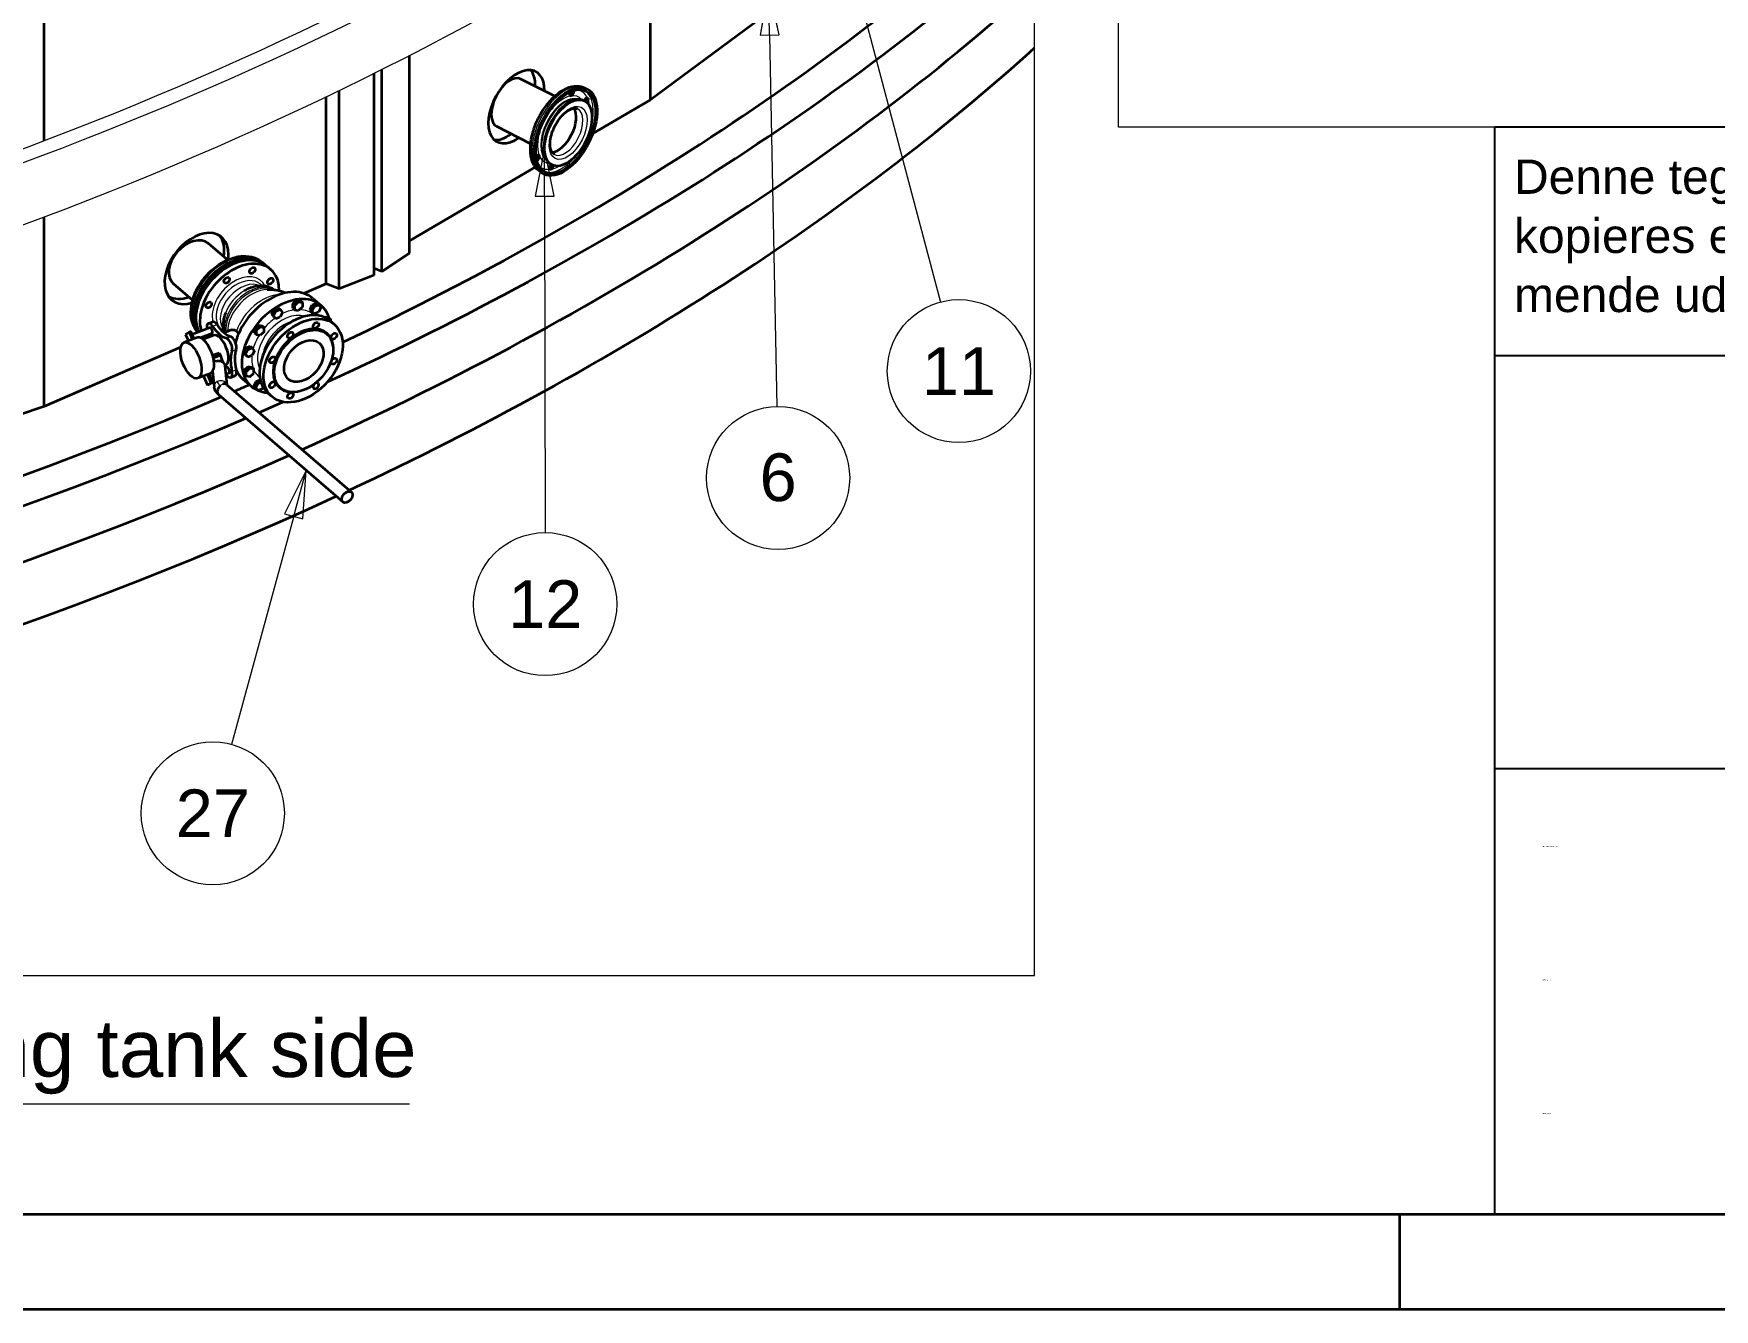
# Model space of a CAD drawing. Header units: millimetres. Extents: x 0 to 42050, y 0 to 29700.
# Drawn here: x 28971 to 33375, y 0 to 3345 of the extents above; entities that cross this region are included whole.
import ezdxf
from ezdxf.enums import TextEntityAlignment as Align

# ---------------------------------------------------------------- set-up
doc = ezdxf.new("R2018")
doc.units = ezdxf.units.MM
doc.header["$LTSCALE"] = 50
doc.layers.get('0').update_dxf_attribs({"lineweight": 18})
for name, color, linetype, lineweight in [('Border', 7, 'Continuous', 35), ('Detail Boundary', 7, 'Continuous', 18), ('Symbol', 7, 'Continuous', 18), ('Title', 7, 'Continuous', 25), ('Visible', 7, 'Continuous', 35), ('Visible Narrow', 7, 'Continuous', 18)]:
    doc.layers.add(name, color=color, linetype=linetype, lineweight=lineweight)
doc.layers.add('P_Cable Ducts (CD)', color=30, linetype='Continuous', lineweight=18, true_color=0xff7f00)
doc.styles.add('Note Text', font='arial.ttf')
doc.styles.get("Standard").update_dxf_attribs({"font": 'arial.ttf'})
doc.styles.add('Text Style72', font='arial.ttf')
doc.styles.add('Title', font='arial.ttf')
doc.dimstyles.new('Default - Method 2a$7', dxfattribs={"dimscale": 50, "dimtxt": 3, "dimasz": 2.5, "dimexe": 3, "dimexo": 0.5, "dimgap": 0.7, "dimtad": 0, "dimtoh": 1, "dimdec": 1, "dimrnd": 1e-08, "dimtxsty": 'Title', "dimcen": 0.09, "dimdle": 10, "dimclrd": 256, "dimclre": 256, "dimclrt": 7, "dimazin": 2, "dimtfac": 0.833333, "dimtdec": 1, "dimtmove": 0, "dimatfit": 3, "dimfxl": 1, "dimtolj": 1, "dimlwd": -1, "dimlwe": -1, "dimarcsym": 0})

# ---------------------------------------------------------------- blocks, each defined once
blk = doc.blocks.new('Borders Bigadan Border')
at = {"layer": 'Border'}
for p, q in [((20, 5), (836, 5)), ((651, 5), (651, 0)), ((841, 0), (0, 0))]:
    blk.add_line(p, q, dxfattribs=at)
blk = doc.blocks.new('Title Blocks Title')
at = {"layer": 'Title'}
for p, q in [((205, 62), (25, 62)), ((25, 50), (25, 62)), ((205, 50), (25, 50)), ((25, 5), (25, 50)), ((25, 28.36), (132.5, 28.36))]:
    blk.add_line(p, q, dxfattribs=at)
at = {"layer": 'Title', "style": 'Text Style72'}
for s, p in [('Denne tegning må ikke overlades til,', (26, 58.5)), ('kopieres eller udnyttes af uvedkom-', (26, 55.4)), ('mende uden vor tilladelse.', (26, 52.3))]:
    blk.add_text(s, height=1.8, dxfattribs=at).set_placement(p)
at = {"layer": 'Title', "color": 1, "lineweight": 5, "true_color": 0xff0000, "flags": 253}
blk.add_attdef('STATUS', text='', height=6.2, dxfattribs=at).set_placement((169, 40.36), align=Align.MIDDLE_CENTER)
at = {"layer": 'Title', "lineweight": 30, "flags": 104}
for tag, height, p in [('Initial_View_Scale', 2.387, (158.62, 31.36)), ('Sheet_Size', 2.4, (158.62, 25.36)), ('REVISION_NUMBER', 3.5, (200, 15)), ('CREATION_DATE', 2, (157.5, 7.5))]:
    blk.add_attdef(tag, text='', height=height, dxfattribs=at).set_placement(p, align=Align.MIDDLE_CENTER)
for tag, p in [('PROJECT', (27.5, 24.3)), ('TITLE', (27.5, 17.3)), ('DESCRIPTION', (27.5, 10.3))]:
    blk.add_attdef(tag, text='', height=2.8, dxfattribs=at).set_placement(p, align=Align.TOP_LEFT)
blk.add_attdef('PART_NUMBER', text='', height=3.5, dxfattribs=at).set_placement((135.5, 15), align=Align.MIDDLE_LEFT)
blk = doc.blocks.new('Parts List')
at = {"layer": 'Symbol'}
for p, q in [((636.27, 62), (636.27, 67.683)), ((836, 62), (636.27, 62))]:
    blk.add_line(p, q, dxfattribs=at)
blk = doc.blocks.new('2dTransSymbol1')
at = {"layer": 'Detail Boundary', "flags": 128}
blk.add_lwpolyline([(381.649, 141.867), (381.649, 17.513), (631.877, 17.513), (631.877, 141.867), (381.649, 141.867)], dxfattribs=at)
blk = doc.blocks.new('Balloon38')
at = {"layer": 'Symbol'}
for p, q in [((593.703, 44.001), (592.563, 41.721)), ((593.046, 41.589), (593.703, 44.001)), ((593.528, 41.458), (593.703, 44.001)), ((593.046, 41.589), (589.786, 29.621)), ((592.563, 41.721), (593.528, 41.458))]:
    blk.add_line(p, q, dxfattribs=at)
at = {"layer": 'Symbol', "flags": 128}
blk.add_lwpolyline([(593.528, 41.458), (593.703, 44.001), (592.563, 41.721), (593.528, 41.458)], dxfattribs=at)
at = {"layer": 'Symbol'}
blk.add_circle((588.804, 26.016), 3.75, dxfattribs=at)
blk.add_solid([(593.528, 41.458), (593.703, 44.001), (592.563, 41.721), (593.528, 41.458)], dxfattribs=at)
at = {"layer": 'Symbol', "insert": (588.804, 26.016), "char_height": 2.5, "attachment_point": 5, "style": 'Note Text'}
blk.add_mtext('27', dxfattribs=at)
blk = doc.blocks.new('Balloon39')
at = {"layer": 'Symbol'}
for p, q in [((606.192, 60.88), (605.696, 58.38)), ((606.196, 58.38), (606.192, 60.88)), ((606.696, 58.381), (606.192, 60.88)), ((605.696, 58.38), (606.696, 58.381)), ((606.196, 58.38), (606.219, 40.735))]:
    blk.add_line(p, q, dxfattribs=at)
at = {"layer": 'Symbol', "flags": 128}
blk.add_lwpolyline([(606.696, 58.381), (606.192, 60.88), (605.696, 58.38), (606.696, 58.381)], dxfattribs=at)
at = {"layer": 'Symbol'}
blk.add_circle((606.223, 36.985), 3.75, dxfattribs=at)
blk.add_solid([(606.696, 58.381), (606.192, 60.88), (605.696, 58.38), (606.696, 58.381)], dxfattribs=at)
at = {"layer": 'Symbol', "insert": (606.223, 36.985), "char_height": 2.5, "attachment_point": 5, "style": 'Note Text'}
blk.add_mtext('12', dxfattribs=at)
blk = doc.blocks.new('Balloon40')
at = {"layer": 'Symbol'}
for p, q in [((617.937, 69.328), (617.485, 66.819)), ((617.985, 66.829), (617.937, 69.328)), ((618.485, 66.838), (617.937, 69.328)), ((617.485, 66.819), (618.485, 66.838)), ((617.985, 66.829), (618.361, 47.344))]:
    blk.add_line(p, q, dxfattribs=at)
at = {"layer": 'Symbol', "flags": 128}
blk.add_lwpolyline([(618.485, 66.838), (617.937, 69.328), (617.485, 66.819), (618.485, 66.838)], dxfattribs=at)
at = {"layer": 'Symbol'}
blk.add_circle((618.434, 43.6), 3.75, dxfattribs=at)
blk.add_solid([(618.485, 66.838), (617.937, 69.328), (617.485, 66.819), (618.485, 66.838)], dxfattribs=at)
at = {"layer": 'Symbol', "insert": (618.434, 43.621), "char_height": 2.5, "attachment_point": 5, "style": 'Note Text'}
blk.add_mtext('6', dxfattribs=at)
blk = doc.blocks.new('Balloon41')
at = {"layer": 'Symbol'}
for p, q in [((622.97, 67.791), (622.328, 70.208)), ((623.453, 67.92), (622.328, 70.208)), ((622.328, 70.208), (622.487, 67.663)), ((622.487, 67.663), (623.453, 67.92)), ((622.97, 67.791), (626.946, 52.816))]:
    blk.add_line(p, q, dxfattribs=at)
at = {"layer": 'Symbol', "flags": 128}
blk.add_lwpolyline([(623.453, 67.92), (622.328, 70.208), (622.487, 67.663), (623.453, 67.92)], dxfattribs=at)
at = {"layer": 'Symbol'}
blk.add_circle((627.905, 49.206), 3.75, dxfattribs=at)
blk.add_solid([(623.453, 67.92), (622.328, 70.208), (622.487, 67.663), (623.453, 67.92)], dxfattribs=at)
at = {"layer": 'Symbol', "insert": (627.905, 49.206), "char_height": 2.5, "attachment_point": 5, "style": 'Note Text'}
blk.add_mtext('11', dxfattribs=at)

msp = doc.modelspace()

# ---------------------------------------------------------------- linework, layer by layer
at = {"layer": 'P_Cable Ducts (CD)'}
for centre, major_axis, start_param in [((24500.67, 6988.34), (-8150, 0), 1.3910804), ((24500.67, 6988.34), (-8203, 0), 1.3910011), ((24500.67, 6825.04), (-8203, 0), 1.3666191)]:
    msp.add_ellipse(centre, major_axis=major_axis, ratio=0.5773503, start_param=start_param, end_param=2.4609142, dxfattribs=at)
at = {"layer": 'Visible', "color": 9, "true_color": 0xc0c0c0}
for p, q in [((28997.87, 3064.15), (28997.87, 7093.33)), ((30586.98, 3171.92), (30586.98, 3649.82)), ((31057.61, 3520.08), (30586.98, 3171.92)), ((29956, 2769.65), (29956, 3288.15)), ((29863.3, 2711.59), (29863.3, 3241.21)), ((29882.85, 2721.48), (29882.85, 3250.99)), ((29737.39, 2689.4), (29737.39, 3179.67)), ((29771.05, 2676), (29771.05, 3195.88)), ((30586.98, 3171.92), (30435.85, 3083.22)), ((30285.16, 2994.78), (29956, 2801.59)), ((28997.87, 2367.34), (28997.87, 2864.21)), ((29956, 2769.65), (29882.85, 2721.48)), ((29737.39, 2689.4), (29679.09, 2664.01)), ((29771.05, 2676), (29737.39, 2689.4)), ((29863.3, 2711.59), (29771.05, 2676)), ((29882.85, 2721.48), (29863.3, 2729.67)), ((29356.28, 2523.43), (28997.87, 2367.34)), ((29415.21, 2549.09), (29409.17, 2546.46)), ((28997.87, 2367.34), (28208.03, 2099.07))]:
    msp.add_line(p, q, dxfattribs=at)
at = {"layer": 'Visible'}
for p, q in [((30336.16, 3181.05), (30247.52, 3225.93)), ((30421.29, 3199.76), (30415.28, 3202.81)), ((30414.06, 3168.68), (30411.8, 3169.82)), ((30273.06, 3056.41), (30184.41, 3101.3)), ((30329.14, 3000.95), (30326.88, 3002.09)), ((30308.37, 2976.72), (30302.35, 2979.77)), ((29478.5, 2751.76), (29428.73, 2794.76)), ((29574.79, 2741.43), (29570.35, 2745.27)), ((29581.46, 2735.67), (29592.01, 2726.55)), ((29387.16, 2646.05), (29337.39, 2689.05)), ((29649.87, 2636.74), (29659.85, 2646.25)), ((29659.85, 2646.25), (29664.96, 2641.83)), ((29659.85, 2646.25), (29669.83, 2644.44)), ((29669.83, 2644.44), (29674.94, 2640.03)), ((29702.37, 2651.01), (29724.04, 2632.29)), ((29594.52, 2609.74), (29600.29, 2621.76)), ((29594.52, 2609.74), (29599.64, 2605.32)), ((29600.29, 2602.16), (29594.52, 2609.74)), ((29599.64, 2605.32), (29605.4, 2617.34)), ((29605.4, 2597.75), (29599.64, 2605.32)), ((29600.29, 2621.76), (29611.81, 2626.2)), ((29600.29, 2621.76), (29605.4, 2617.34)), ((29600.29, 2602.16), (29605.4, 2597.75)), ((29605.4, 2617.34), (29616.92, 2621.79)), ((29605.4, 2597.75), (29616.92, 2602.19)), ((29611.81, 2626.2), (29616.92, 2621.79)), ((29616.92, 2621.79), (29622.68, 2614.21)), ((29622.68, 2614.21), (29616.92, 2602.19)), ((29649.87, 2636.74), (29654.98, 2632.33)), ((29649.87, 2625.43), (29649.87, 2636.74)), ((29649.87, 2625.43), (29654.98, 2621.01)), ((29654.98, 2632.33), (29664.96, 2641.83)), ((29654.98, 2621.01), (29654.98, 2632.33)), ((29654.98, 2621.01), (29664.96, 2619.21)), ((29664.96, 2641.83), (29674.94, 2640.03)), ((29674.94, 2628.71), (29664.96, 2619.21)), ((29674.94, 2640.03), (29674.94, 2628.71)), ((29694.92, 2622.05), (29700.68, 2634.07)), ((29694.92, 2622.05), (29700.03, 2617.63)), ((29700.68, 2614.47), (29694.92, 2622.05)), ((29705.79, 2629.65), (29700.03, 2617.63)), ((29705.79, 2610.06), (29700.03, 2617.63)), ((29700.68, 2634.07), (29712.2, 2638.51)), ((29700.68, 2634.07), (29705.79, 2629.65)), ((29700.68, 2614.47), (29705.79, 2610.06)), ((29705.79, 2629.65), (29717.31, 2634.1)), ((29717.31, 2614.5), (29705.79, 2610.06)), ((29712.2, 2638.51), (29717.31, 2634.1)), ((29717.31, 2634.1), (29723.07, 2626.52)), ((29723.07, 2626.52), (29717.31, 2614.5)), ((29732.28, 2601.42), (29733.34, 2602.43)), ((29733.34, 2602.43), (29743.32, 2600.62)), ((29733.34, 2602.43), (29737.18, 2599.11)), ((29743.32, 2600.62), (29748.43, 2596.21)), ((29378.74, 2562.53), (29368.92, 2556.58)), ((29368.92, 2556.58), (29376.23, 2539.51)), ((29382.89, 2564.13), (29378.74, 2562.53)), ((29386.84, 2543.61), (29378.74, 2562.53)), ((29391, 2545.21), (29382.89, 2564.13)), ((29432.53, 2573.68), (29386.42, 2555.89)), ((29438.28, 2558.75), (29407.94, 2547.04)), ((29428.21, 2584.87), (29439.43, 2589.2)), ((29489.15, 2568.24), (29469.74, 2560.75)), ((29549.48, 2571.6), (29559.45, 2581.11)), ((29549.48, 2571.6), (29554.59, 2567.19)), ((29549.48, 2560.29), (29549.48, 2571.6)), ((29549.48, 2560.29), (29554.59, 2555.87)), ((29554.59, 2567.19), (29564.56, 2576.69)), ((29554.59, 2555.87), (29554.59, 2567.19)), ((29554.59, 2555.87), (29564.56, 2554.06)), ((29559.45, 2581.11), (29564.56, 2576.69)), ((29559.45, 2581.11), (29569.43, 2579.3)), ((29564.56, 2576.69), (29574.54, 2574.88)), ((29574.54, 2563.57), (29564.56, 2554.06)), ((29569.43, 2579.3), (29574.54, 2574.88)), ((29574.54, 2563.57), (29574.54, 2574.88)), ((29739.49, 2597.83), (29748.43, 2596.21)), ((29758.67, 2582.53), (29748.12, 2591.66)), ((29748.43, 2596.21), (29748.43, 2591.39)), ((29397.69, 2547.79), (29364.84, 2535.12)), ((29442.36, 2553.94), (29414.31, 2543.12)), ((29418, 2546.51), (29419.58, 2545.15)), ((29521.03, 2509.22), (29526.79, 2521.24)), ((29526.14, 2504.8), (29531.9, 2516.82)), ((29526.79, 2521.24), (29538.31, 2525.68)), ((29526.79, 2521.24), (29531.9, 2516.82)), ((29531.9, 2516.82), (29543.42, 2521.27)), ((29538.31, 2525.68), (29543.42, 2521.27)), ((29549.18, 2513.69), (29543.42, 2521.27)), ((29549.18, 2513.69), (29543.42, 2501.67)), ((29755.53, 2523.98), (29755.3, 2526.11)), ((29456.89, 2507.37), (29439.79, 2500.78)), ((29460.76, 2501.96), (29441.43, 2494.5)), ((29456.89, 2507.37), (29460.76, 2501.96)), ((29460.76, 2501.96), (29464.58, 2484.5)), ((29472.95, 2474.64), (29471.69, 2474.15)), ((29471.74, 2473.79), (29477.32, 2424.59)), ((29477.02, 2469.82), (29472.39, 2468.04)), ((29521.03, 2509.22), (29526.14, 2504.8)), ((29526.79, 2501.64), (29521.03, 2509.22)), ((29522.57, 2462.64), (29532.55, 2472.15)), ((29531.9, 2497.23), (29526.14, 2504.8)), ((29526.79, 2501.64), (29531.9, 2497.23)), ((29527.69, 2458.22), (29537.66, 2467.73)), ((29531.9, 2497.23), (29543.42, 2501.67)), ((29532.55, 2472.15), (29542.53, 2470.34)), ((29532.55, 2472.15), (29537.66, 2467.73)), ((29537.66, 2467.73), (29547.64, 2465.92)), ((29542.53, 2470.34), (29547.64, 2465.92)), ((29433.75, 2454.3), (29400.9, 2441.63)), ((29415.72, 2447.35), (29425.98, 2423.39)), ((29425.98, 2423.39), (29435.81, 2429.34)), ((29430.14, 2424.99), (29425.98, 2423.39)), ((29435.81, 2429.34), (29426.33, 2451.44)), ((29430.14, 2424.99), (29439.96, 2430.94)), ((29439.96, 2430.94), (29430.49, 2453.05)), ((29439.61, 2455.39), (29430.92, 2452.04)), ((29439.96, 2430.94), (29435.81, 2429.34)), ((29441.47, 2438.96), (29437.23, 2437.32)), ((29439.14, 2459.49), (29443.69, 2419.4)), ((29482.78, 2454.9), (29474.26, 2451.61)), ((29477.27, 2424.63), (29803.37, 2142.83)), ((29487.1, 2443.7), (29498.33, 2448.03)), ((29519.3, 2439.15), (29540.97, 2420.43)), ((29522.57, 2462.64), (29527.69, 2458.22)), ((29522.57, 2451.33), (29522.57, 2462.64)), ((29522.57, 2451.33), (29527.69, 2446.91)), ((29527.69, 2446.91), (29527.69, 2458.22)), ((29537.66, 2445.1), (29527.69, 2446.91)), ((29537.66, 2445.1), (29547.64, 2454.61)), ((29547.64, 2454.61), (29547.64, 2465.92)), ((29547.93, 2421.01), (29553.69, 2433.03)), ((29553.04, 2416.6), (29558.8, 2428.62)), ((29553.69, 2433.03), (29564.59, 2437.23)), ((29553.69, 2433.03), (29558.8, 2428.62)), ((29558.8, 2428.62), (29566.15, 2431.45)), ((29455.04, 2398.9), (29781.14, 2117.11)), ((29547.93, 2421.01), (29553.04, 2416.6)), ((29553.69, 2413.44), (29547.93, 2421.01)), ((29558.8, 2409.02), (29553.04, 2416.6)), ((29553.69, 2413.44), (29558.8, 2409.02)), ((29570.32, 2413.46), (29558.8, 2409.02)), ((29570.32, 2413.46), (29572.26, 2417.5)), ((29595.22, 2393.37), (29584.66, 2402.5)), ((29652.7, 2404.97), (29650.55, 2404.9))]:
    msp.add_line(p, q, dxfattribs=at)
at = {"layer": 'Visible', "color": 9, "true_color": 0xc0c0c0}
for centre, major_axis, ratio, start_param, end_param in [((24500.67, 6253.49), (8326.9, 0), 0.5773503, 5.3992017, 5.7318801), ((24500.67, 6237.16), (8420, 0), 0.5773503, 5.3841108, 5.7141526), ((24500.67, 6090.19), (-8420, 0), 0.5773503, 2.2324258, 2.5725599), ((24500.67, 6090.19), (-8420, 0), 0.5773503, 2.2324258, 2.5725599), ((24500.67, 5926.89), (8420, 0), 0.5773503, 5.3927432, 5.7141526), ((30235.77, 3153.58), (-52.02, -91.3), 0.5725947, 2.3268116, 7.1543715), ((29397.7, 2729.26), (-64.03, -83.34), 0.6516695, 2.2894443, 7.0039054), ((24500.67, 6253.49), (8326.9, 0), 0.5773503, 4.0038935, 5.3507229), ((24500.67, 6237.16), (8420, 0), 0.5773503, 4.0133306, 5.3520456), ((24500.67, 6253.49), (8326.9, 0), 0.5773503, 5.3559225, 5.3618075), ((24500.67, 6237.16), (8420, 0), 0.5773503, 5.357188, 5.3666034), ((24500.67, 6090.19), (-8420, 0), 0.5773503, 0.871738, 2.227278), ((24500.67, 6090.19), (-8420, 0), 0.5773503, 0.871738, 2.227278), ((24500.67, 5926.89), (8420, 0), 0.5773503, 4.0133306, 5.3875878)]:
    msp.add_ellipse(centre, major_axis=major_axis, ratio=ratio, start_param=start_param, end_param=end_param, dxfattribs=at)
at = {"layer": 'Visible'}
for centre, major_axis, ratio, start_param, end_param in [((30215.96, 3163.61), (-31.55, -62.32), 0.5383468, 3.1415927, 6.2831853), ((30215.96, 3163.61), (47.43, 93.68), 0.5383468, 5.4402016, 6.0621867), ((30369.34, 3085.96), (-42.46, -83.86), 0.5383468, 3.1415927, 6.2831853), ((30380.8, 3190.22), (-3.95, -7.81), 0.5383468, 4.7612912, 8.8887448), ((30376.29, 3192.5), (3.95, 7.81), 0.5383468, 3.7081205, 5.2021747), ((30418.26, 3168.49), (3.95, 7.81), 0.5383468, 0.0102686, 1.7698376), ((30413.75, 3170.77), (3.95, 7.81), 0.5383468, 4.4888601, 5.4262056), ((30418.26, 3168.49), (-3.95, -7.81), 0.5383468, 1.2217302, 2.284613), ((30327.81, 3155.33), (-3.95, -7.81), 0.5383468, 0.4776371, 1.9610721), ((30348.29, 3096.62), (30.38, 60), 0.5383468, 3.4346783, 5.9900997), ((30290.34, 3084.27), (-3.95, -7.81), 0.5383468, 1.20112, 2.5410108), ((30215.96, 3163.61), (-47.43, -93.68), 0.5383468, 0.1614991, 0.8429837), ((30290.34, 3018.65), (3.95, 7.81), 0.5383468, 3.7687281, 7.603928), ((30285.83, 3020.94), (3.95, 7.81), 0.5383468, 4.3487632, 5.7166575), ((30327.81, 2996.92), (-3.95, -7.81), 0.5383468, 4.2103754, 6.2116038), ((30323.3, 2999.21), (3.95, 7.81), 0.5383468, 3.9372595, 5.2121849), ((30327.81, 2996.92), (-3.95, -7.81), 0.5383468, 0.7956668, 2.123116), ((29383.06, 2741.91), (-45.67, -52.85), 0.678907, 3.1415927, 6.2831853), ((29383.06, 2741.91), (68.65, 79.45), 0.678907, 5.4402016, 6.1692992), ((29493.06, 2646.85), (-81.73, -94.58), 0.678907, 3.0896583, 6.1272528), ((29499.73, 2641.09), (-81.73, -94.58), 0.678907, 3.1415927, 6.035914), ((29493.06, 2646.85), (77.81, 90.04), 0.678907, 0.4328464, 2.7087463), ((29510.28, 2631.97), (-81.73, -94.58), 0.678907, 2.4663906, 5.8982096), ((29518.69, 2745.67), (5.72, 6.62), 0.678907, 1.5025232, 1.8800542), ((29515.36, 2748.55), (5.72, 6.62), 0.678907, 5.3595806, 5.5655622), ((29518.69, 2745.67), (5.72, 6.62), 0.678907, 5.8344506, 6.0387173), ((29451.87, 2719.89), (-5.72, -6.62), 0.678907, 6.1548467, 7.0712869), ((29448.54, 2722.77), (5.72, 6.62), 0.678907, 3.8562364, 5.1147794), ((29451.87, 2719.89), (5.72, 6.62), 0.678907, 5.0633883, 5.933363), ((29383.06, 2741.91), (-68.65, -79.45), 0.678907, 0.163564, 0.8429837), ((29404.62, 2655.27), (-5.72, -6.62), 0.678907, 0.42118, 1.0756293), ((29401.29, 2658.15), (5.72, 6.62), 0.678907, 4.2483394, 5.9033224), ((29404.62, 2655.27), (5.72, 6.62), 0.678907, 6.0198819, 6.7609465), ((29610.84, 2545.08), (91.54, 105.93), 0.678907, 0, 2.1789616), ((29632.5, 2526.36), (91.54, 105.93), 0.678907, 5.8776844, 9.6331893), ((29666.39, 2497.08), (-81.73, -94.58), 0.678907, 3.1415927, 6.2831853), ((29435.4, 2566.21), (-7.2, 18.66), 0.4535989, 5.2057955, 7.4424648), ((29429.62, 2568.05), (5.88, 6.81), 0.678907, 1.6365551, 1.8150669), ((29435.4, 2566.21), (-2.88, 7.46), 0.4535989, 3.1415927, 6.2831853), ((29446.63, 2570.54), (-7.2, 18.66), 0.4535989, 5.2057955, 6.2831853), ((29457.65, 2630.64), (32.39, -83.97), 0.4535989, 5.2057955, 5.9511093), ((29457.65, 2514.29), (-15.3, 39.65), 0.4535989, 3.1415927, 6.2831853), ((29468.88, 2634.97), (32.39, -83.97), 0.4535989, 5.2057955, 5.9511093), ((29676.95, 2487.95), (61.94, 71.68), 0.678907, 5.7200358, 9.9879275), ((29415.72, 2501.05), (-18.03, 46.74), 0.4535989, 3.7328652, 6.2831853), ((29493.06, 2646.85), (-81.73, -94.58), 0.678907, 0.0498443, 0.0519344), ((29499.73, 2641.09), (-81.73, -94.58), 0.678907, 6.2293245, 6.2831853), ((29510.28, 2631.97), (-81.73, -94.58), 0.678907, 6.0787639, 6.1499289), ((29378.49, 2582.7), (-32.39, 83.97), 0.4535989, 4.1258171, 4.2033469), ((29479.9, 2527.76), (-7.2, 18.66), 0.4535989, 3.6349992, 5.9511093), ((29536.82, 2445.88), (32.39, -83.97), 0.4535989, 3.6349992, 4.380313), ((29491.13, 2532.09), (-7.2, 18.66), 0.4535989, 3.6349992, 5.9511093), ((29548.04, 2450.21), (-32.39, 83.97), 0.4535989, 0.4934065, 1.2387204), ((29455.69, 2464.46), (17.36, -20.47), 0.3639182, 2.4915528, 2.7143556), ((29454.74, 2472.81), (16.89, 1.92), 0.8147501, 1.9360081, 1.9938837), ((29454.74, 2472.81), (16.89, 1.92), 0.8147501, 0.859996, 1.9360081), ((29454.74, 2472.81), (16.89, 1.92), 0.8147501, 0.7518031, 0.859996), ((29479.9, 2462.36), (-2.88, 7.46), 0.4535989, 3.1415927, 6.2831853), ((29415.72, 2501.05), (18.03, -46.74), 0.4535989, 0, 0.3008469), ((29466.16, 2411.76), (11.12, 12.86), 0.678907, 0, 0.9046794), ((29457.65, 2397.94), (-32.39, 83.97), 0.4535989, 5.2057955, 5.2244682), ((29479.9, 2462.36), (7.2, -18.66), 0.4535989, 5.2057955, 7.5219057), ((29491.13, 2466.69), (7.2, -18.66), 0.4535989, 0, 1.2387204), ((29610.84, 2545.08), (-91.54, -105.93), 0.678907, 5.9667288, 6.2831853), ((29710.36, 2421.64), (5.88, 6.81), 0.678907, 1.4453052, 7.4158168), ((29466.16, 2411.76), (-11.12, -12.86), 0.678907, 4.5085621, 6.2831853), ((29632.5, 2526.36), (-91.54, -105.93), 0.678907, 0.2252306, 0.4676641)]:
    msp.add_ellipse(centre, major_axis=major_axis, ratio=ratio, start_param=start_param, end_param=end_param, dxfattribs=at)
for centre, major_axis, ratio in [((30364.83, 3088.24), (56.46, 111.52), 0.5383468), ((30364.83, 3088.24), (53.75, 106.17), 0.5383468), ((30371.6, 3084.81), (42.46, 83.86), 0.5383468), ((29543.69, 2724.07), (5.88, 6.81), 0.678907), ((29476.87, 2698.29), (5.88, 6.81), 0.678907), ((29590.94, 2695.89), (-5.88, -6.81), 0.678907), ((29429.62, 2633.67), (5.88, 6.81), 0.678907), ((29676.95, 2487.95), (81.73, 94.58), 0.678907), ((29678.61, 2486.51), (-60.81, -70.37), 0.678907), ((29643.54, 2554.27), (-5.88, -6.81), 0.678907), ((29710.36, 2580.05), (5.88, 6.81), 0.678907), ((29757.61, 2551.88), (5.88, 6.81), 0.678907), ((29382.87, 2488.38), (18.03, -46.74), 0.4535989), ((29678.61, 2486.51), (-40.86, -47.29), 0.678907), ((29596.29, 2489.65), (-5.88, -6.81), 0.678907), ((29757.61, 2486.26), (5.88, 6.81), 0.678907), ((29596.29, 2424.03), (-5.88, -6.81), 0.678907), ((29643.54, 2395.86), (-5.88, -6.81), 0.678907), ((29792.26, 2129.97), (-11.12, -12.86), 0.678907)]:
    msp.add_ellipse(centre, major_axis=major_axis, ratio=ratio, dxfattribs=at)
for points, knots in [([(30302.35, 2979.77), (30295.88, 2983.04), (30290.25, 2987.92), (30280.94, 3000.44), (30277.46, 3008.27), (30272.75, 3026.75), (30271.89, 3037.66), (30273.12, 3060.97), (30275.28, 3073.39), (30282.31, 3098.27), (30287.14, 3110.71), (30298.95, 3134.5), (30305.92, 3145.85), (30321.4, 3166.46), (30329.91, 3175.7), (30347.86, 3191.2), (30357.31, 3197.42), (30376.36, 3205.81), (30386.01, 3208.04), (30402.37, 3207.54), (30409.17, 3205.9), (30415.28, 3202.81)], [3.1109362, 3.1109362, 3.1109362, 3.1109362, 3.3729034, 3.3729034, 3.6629984, 3.6629984, 3.9944106, 3.9944106, 4.3328125, 4.3328125, 4.6672467, 4.6672467, 4.999922, 4.999922, 5.3340638, 5.3340638, 5.6721205, 5.6721205, 6.0054961, 6.0054961, 6.2525289, 6.2525289, 6.2525289, 6.2525289]), ([(30419.52, 3174.27), (30419.52, 3174.29), (30419.52, 3174.31), (30419.54, 3175.02), (30419.49, 3175.65), (30419.36, 3176.22)], [-2.3553859, -2.3553859, -2.3553859, -2.3553859, -2.34903119, -2.34903119, -2.0872729, -2.0872729, -2.0872729, -2.0872729]), ([(30422.17, 3176.32), (30422.34, 3176.24), (30422.49, 3176.14), (30422.85, 3175.87), (30423.03, 3175.68), (30423.29, 3175.35), (30423.37, 3175.22), (30423.48, 3175.02), (30423.52, 3174.95), (30423.57, 3174.84), (30423.59, 3174.8), (30423.62, 3174.73), (30423.64, 3174.69), (30423.67, 3174.62), (30423.69, 3174.57), (30423.73, 3174.45), (30423.76, 3174.37), (30423.89, 3173.94), (30423.96, 3173.56), (30424.04, 3172.79), (30424.04, 3172.4), (30424.03, 3171.99)], [-0.92767513, -0.92767513, -0.92767513, -0.92767513, -0.8251738, -0.8251738, -0.68946171, -0.68946171, -0.61371091, -0.61371091, -0.57713326, -0.57713326, -0.55662016, -0.55662016, -0.53916038, -0.53916038, -0.51821423, -0.51821423, -0.47965634, -0.47965634, -0.31767984, -0.31767984, -0.17010399, -0.17010399, -0.17010399, -0.17010399]), ([(30335.2, 3027.86), (30331.7, 3029.64), (30328.69, 3032.98), (30325.18, 3042.34), (30324.26, 3047.01), (30323.8, 3057.59), (30324.22, 3063.47), (30326.44, 3075.94), (30328.26, 3082.55), (30333.18, 3095.8), (30336.29, 3102.42), (30343.48, 3114.93), (30347.56, 3120.8), (30356.18, 3131.14), (30360.72, 3135.61), (30369.66, 3142.69), (30374.06, 3145.32), (30382.15, 3148.7), (30385.81, 3149.45), (30391.64, 3149.44), (30393.94, 3148.88), (30395.96, 3147.86)], [5.4651865, 5.4651865, 5.4651865, 5.4651865, 5.9246114, 5.9246114, 6.2286953, 6.2286953, 6.5259093, 6.5259093, 6.828279, 6.828279, 7.1342349, 7.1342349, 7.4407433, 7.4407433, 7.7446947, 7.7446947, 8.0434874, 8.0434874, 8.3414335, 8.3414335, 8.6067792, 8.6067792, 8.6067792, 8.6067792]), ([(30322.22, 2991.47), (30322.26, 2991.48), (30322.3, 2991.5), (30322.73, 2991.7), (30323.13, 2991.94), (30323.54, 2992.22)], [-1.77216957, -1.77216957, -1.77216957, -1.77216957, -1.75433311, -1.75433311, -1.56067003, -1.56067003, -1.56067003, -1.56067003]), ([(30328.05, 2989.94), (30327.83, 2989.78), (30327.61, 2989.64), (30327.09, 2989.34), (30326.8, 2989.19), (30326.36, 2989.02), (30326.2, 2988.97), (30325.97, 2988.91), (30325.89, 2988.89), (30325.77, 2988.87), (30325.73, 2988.86), (30325.65, 2988.85), (30325.62, 2988.85), (30325.54, 2988.84), (30325.5, 2988.83), (30325.38, 2988.82), (30325.3, 2988.82), (30324.9, 2988.81), (30324.59, 2988.85), (30324.03, 2989.02), (30323.79, 2989.14), (30323.57, 2989.29)], [-0.9276785, -0.9276785, -0.9276785, -0.9276785, -0.82505173, -0.82505173, -0.68940699, -0.68940699, -0.61368693, -0.61368693, -0.57712276, -0.57712276, -0.55661523, -0.55661523, -0.53915907, -0.53915907, -0.51821587, -0.51821587, -0.47965949, -0.47965949, -0.31764141, -0.31764141, -0.17010401, -0.17010401, -0.17010401, -0.17010401]), ([(29401.26, 2561.62), (29396.9, 2566.43), (29393.26, 2571.92), (29386.24, 2586.64), (29383.77, 2596.43), (29382.09, 2617.7), (29383.12, 2629.27), (29388.64, 2652.86), (29393.24, 2664.9), (29405.51, 2688.05), (29413.17, 2699.16), (29430.79, 2719.38), (29440.74, 2728.47), (29461.98, 2743.76), (29473.28, 2749.95), (29496.18, 2758.69), (29507.79, 2761.25), (29529.95, 2762.21), (29540.54, 2760.72), (29557.6, 2754.38), (29564.44, 2750.38), (29570.35, 2745.27)], [3.3444559, 3.3444559, 3.3444559, 3.3444559, 3.5503007, 3.5503007, 3.852141, 3.852141, 4.174603, 4.174603, 4.5059639, 4.5059639, 4.8381205, 4.8381205, 5.1699572, 5.1699572, 5.5021285, 5.5021285, 5.8333558, 5.8333558, 6.1546771, 6.1546771, 6.40265, 6.40265, 6.40265, 6.40265]), ([(29600.51, 2673.69), (29597.43, 2675.73), (29594.16, 2677.45), (29585.24, 2681.14), (29579.41, 2682.54), (29567.67, 2683.73), (29561.76, 2683.53), (29550.14, 2681.82), (29544.41, 2680.31), (29533.29, 2676.2), (29527.88, 2673.6), (29522.7, 2670.54)], [2.3230444, 2.3230444, 2.3230444, 2.3230444, 2.4588265, 2.4588265, 2.6809233, 2.6809233, 2.90302, 2.90302, 3.1251168, 3.1251168, 3.3472135, 3.3472135, 3.3472135, 3.3472135]), ([(29582.95, 2674.39), (29587.47, 2674.58), (29592.21, 2674.49), (29602.05, 2673.6), (29607.15, 2672.8), (29617.56, 2670.34), (29622.87, 2668.68), (29629.06, 2666.18), (29629.95, 2665.8), (29630.85, 2665.41)], [3.47932731, 3.47932731, 3.47932731, 3.47932731, 3.59275296, 3.59275296, 3.7061786, 3.7061786, 3.81960425, 3.81960425, 3.83883893, 3.83883893, 3.83883893, 3.83883893]), ([(29473.93, 2614.1), (29471.65, 2608.52), (29469.86, 2602.8), (29467.4, 2591.19), (29466.74, 2585.31), (29466.73, 2573.56), (29467.4, 2567.69), (29468.88, 2561.78), (29468.93, 2561.58), (29468.98, 2561.39)], [4.26783868, 4.26783868, 4.26783868, 4.26783868, 4.48993543, 4.48993543, 4.71203218, 4.71203218, 4.93412893, 4.93412893, 4.94159084, 4.94159084, 4.94159084, 4.94159084]), ([(29489.15, 2568.24), (29490.58, 2568.79), (29492.17, 2568.95), (29496.55, 2568.35), (29499.46, 2567), (29502.44, 2564.75)], [-2.5574216, -2.5574216, -2.5574216, -2.5574216, -1.5648374, -1.5648374, 0, 0, 0, 0]), ([(29502.44, 2564.75), (29502.82, 2564.46), (29503.2, 2564.16), (29504.94, 2562.65), (29506.28, 2561.2), (29507.68, 2559.32), (29507.82, 2559.12), (29507.97, 2558.91)], [-12.0659152, -12.0659152, -12.0659152, -12.0659152, -11.8673754, -11.8673754, -11.125432, -11.125432, -11.0370487, -11.0370487, -11.0370487, -11.0370487]), ([(29442.5, 2466.8), (29442.31, 2466.55), (29442.11, 2466.3), (29441.34, 2465.24), (29440.83, 2464.45), (29440.01, 2462.99), (29439.71, 2462.31), (29439.29, 2461.11), (29439.18, 2460.6), (29439.12, 2459.92), (29439.12, 2459.7), (29439.14, 2459.49)], [1.6867908, 1.6867908, 1.6867908, 1.6867908, 1.7885114, 1.7885114, 2.1146728, 2.1146728, 2.4408341, 2.4408341, 2.7669955, 2.7669955, 2.9538629, 2.9538629, 2.9538629, 2.9538629]), ([(29442.32, 2490.1), (29442.41, 2489.97), (29442.51, 2489.84), (29443.79, 2488.12), (29445.2, 2486.19), (29446.38, 2484.58)], [0.11659294, 0.11659294, 0.11659294, 0.11659294, 0.1283834, 0.1283834, 0.27768961, 0.27768961, 0.27768961, 0.27768961]), ([(29462.08, 2495.89), (29462.17, 2495.51), (29462.26, 2495.11), (29462.52, 2494.11), (29462.69, 2493.5), (29463.26, 2491.73), (29463.69, 2490.59), (29464.89, 2487.79), (29465.73, 2486.19), (29467.35, 2483.42), (29468.13, 2482.21), (29468.92, 2481.06)], [0, 0, 0, 0, 0.1212581, 0.1212581, 0.3101968, 0.3101968, 0.6825057, 0.6825057, 1.2669998, 1.2669998, 1.7695972, 1.7695972, 1.7695972, 1.7695972]), ([(29468.91, 2481.07), (29470.05, 2479.41), (29470.92, 2477.56), (29471.55, 2475.08), (29471.66, 2474.49), (29471.73, 2473.89)], [0, 0, 0, 0, 0.61170476, 0.61170476, 0.799255, 0.799255, 0.799255, 0.799255]), ([(29476.86, 2425.1), (29476.86, 2425.1), (29476.9, 2425.05), (29477.07, 2424.85), (29477.21, 2424.7), (29477.39, 2424.52)], [0.87184096, 0.87184096, 0.87184096, 0.87184096, 1.09031519, 1.09031519, 1.30512501, 1.30512501, 1.30512501, 1.30512501]), ([(29454.74, 2399.17), (29452.39, 2401.36), (29450.18, 2403.83), (29447.18, 2408.44), (29446.14, 2410.44), (29444.53, 2414.72), (29443.96, 2417.03), (29443.7, 2419.34)], [0.0156183, 0.0156183, 0.0156183, 0.0156183, 1.1694445, 1.1694445, 1.9330339, 1.9330339, 2.7284427, 2.7284427, 2.7284427, 2.7284427])]:
    msp.add_open_spline(points, degree=3, knots=knots, dxfattribs=at)
at = {"layer": 'Visible Narrow'}
for p, q in [((29439.45, 2577.93), (29450.68, 2582.26)), ((29475.86, 2546.47), (29487.08, 2550.8)), ((29490.25, 2512.87), (29501.48, 2517.2)), ((29441.79, 2492.84), (29447.25, 2484.99)), ((29490.25, 2459.36), (29501.48, 2463.69))]:
    msp.add_line(p, q, dxfattribs=at)
for centre, major_axis, ratio, start_param, end_param in [((30358.82, 3091.29), (-56.46, -111.52), 0.5383468, 3.1415927, 6.2831853), ((30354.3, 3093.57), (-43.36, -85.65), 0.5383468, 2.9133378, 6.5114401), ((30358.82, 3091.29), (-40.65, -80.29), 0.5383468, 3.2064609, 6.2183171), ((30361.07, 3090.14), (-40.65, -80.29), 0.5383468, 3.283869, 6.140909), ((30354.3, 3093.57), (51.04, 100.81), 0.5383468, 5.8923702, 6.4683175), ((30358.82, 3091.29), (53.75, 106.17), 0.5383468, 5.0216087, 6.2305428), ((30354.3, 3093.57), (-51.04, -100.81), 0.5383468, 2.4436235, 2.6856967), ((30365.58, 3087.86), (30.38, 60), 0.5383468, 3.1415927, 6.2831853), ((30354.3, 3093.57), (-51.04, -100.81), 0.5383468, 6.0980531, 6.6126875), ((30358.82, 3091.29), (-53.75, -106.17), 0.5383468, 0.0526425, 1.2615766), ((30354.3, 3093.57), (-51.04, -100.81), 0.5383468, 0.3945831, 0.6979692), ((29488.62, 2650.69), (-81.73, -94.58), 0.678907, 3.1415927, 6.1907864), ((29485.28, 2653.57), (73.88, 85.5), 0.678907, 0.3310198, 0.3467136), ((29510.28, 2631.97), (56.43, 65.3), 0.678907, 5.9754921, 8.981158), ((29514.02, 2628.75), (-51.27, -59.33), 0.678907, 3.0197646, 6.4050134), ((29522.69, 2621.25), (49.62, 57.42), 0.678907, 0.166523, 2.9750696), ((29546.61, 2600.58), (59.5, 68.85), 0.678907, 0.1185935, 2.6130226), ((29549.97, 2597.68), (59.5, 68.85), 0.678907, 0.2358133, 2.5562292), ((29536.95, 2608.93), (-54.89, -63.52), 0.678907, 4.2520764, 5.1727016), ((29556.95, 2591.65), (61.71, 71.41), 0.678907, 0.5671282, 2.4400918), ((29587.09, 2565.6), (-71.27, -82.47), 0.678907, 3.7284918, 5.2518471), ((29635.76, 2523.55), (-61.74, -71.45), 0.678907, 3.4251347, 5.9996433), ((29632.5, 2526.36), (-70.99, -82.15), 0.678907, 4.3715801, 4.7435757), ((29632.5, 2526.36), (-70.99, -82.15), 0.678907, 3.7902748, 4.1802989), ((29632.5, 2526.36), (70.99, 82.15), 0.678907, 6.247174, 6.7905527), ((29485.28, 2653.57), (-73.88, -85.5), 0.678907, 5.9364717, 5.9521655), ((29641.02, 2519), (55.55, 64.28), 0.678907, 0.7914271, 2.3501655), ((29632.5, 2526.36), (-70.99, -82.15), 0.678907, 4.9426949, 5.3307413), ((29632.5, 2526.36), (-70.99, -82.15), 0.678907, 5.5079105, 5.9128286), ((29460.59, 2421.25), (-16.89, -1.92), 0.8147501, 3.2550862, 6.2828131), ((29466.16, 2411.76), (-11.12, -12.86), 0.678907, 4.0462721, 4.5085621), ((29632.5, 2526.36), (-70.99, -82.15), 0.678907, 5.9654678, 6.3191966)]:
    msp.add_ellipse(centre, major_axis=major_axis, ratio=ratio, start_param=start_param, end_param=end_param, dxfattribs=at)
msp.add_ellipse((30371.6, 3084.81), major_axis=(33.99, 67.14), ratio=0.5383468, dxfattribs=at)
for points, knots in [([(29466.02, 2483.62), (29466.02, 2483.61), (29466.03, 2483.6), (29466.03, 2483.6), (29466.18, 2483.46), (29466.48, 2483.17), (29467.08, 2482.58), (29467.82, 2481.81), (29468.65, 2480.84), (29469.4, 2479.82), (29470.07, 2478.76), (29470.83, 2477.31), (29471.44, 2475.64), (29471.68, 2474.33), (29471.74, 2473.79)], [-0.00154918, -0.00154918, -0.00154918, -0.00154918, 0, 0, 0, 0.03715334, 0.07430667, 0.14861334, 0.22292002, 0.29722669, 0.37153336, 0.44584003, 0.59445338, 0.69949485, 0.69949485, 0.69949485, 0.69949485]), ([(29466.99, 2483.09), (29466.89, 2483.16), (29466.78, 2483.23), (29466.66, 2483.3), (29466.48, 2483.41), (29466.29, 2483.51), (29466.05, 2483.6), (29466.04, 2483.61), (29466.03, 2483.61), (29466.02, 2483.62)], [-0.061525374, -0.061525374, -0.061525374, -0.061525374, -0.037153336, -0.037153336, -0.037153336, 0, 0, 0, 0.001549179, 0.001549179, 0.001549179, 0.001549179]), ([(29468.91, 2481.07), (29468.82, 2481.19), (29468.74, 2481.31), (29468.65, 2481.43), (29468.44, 2481.71), (29468.22, 2481.97), (29467.97, 2482.23), (29467.73, 2482.49), (29467.46, 2482.73), (29467.15, 2482.97), (29467.15, 2482.97), (29467.14, 2482.97), (29467.14, 2482.98), (29467.09, 2483.01), (29467.04, 2483.05), (29466.99, 2483.09)], [-0.25569612, -0.25569612, -0.25569612, -0.25569612, -0.22292002, -0.22292002, -0.22292002, -0.14861334, -0.14861334, -0.14861334, -0.07430667, -0.07430667, -0.07430667, -0.07303119, -0.07303119, -0.07303119, -0.06152537, -0.06152537, -0.06152537, -0.06152537])]:
    msp.add_open_spline(points, degree=3, knots=knots, dxfattribs=at)
msp.add_open_spline([(29459.85, 2421.76), (29455.75, 2425.57), (29453.49, 2429.31), (29453.03, 2433.39)], degree=3, dxfattribs=at)

# ---------------------------------------------------------------- block references
at = {"xscale": 50, "yscale": 50, "zscale": 50}
for name in ['Borders Bigadan Border', '2dTransSymbol1']:
    msp.add_blockref(name, (0, 0), dxfattribs=at)
ref = msp.add_blockref('Title Blocks Title', (31550, 0), dxfattribs=dict(xscale=50, yscale=50, zscale=50))
lines = msp.add_mtext('Mixing Area 02 ', dxfattribs={"layer": 'Title', "insert": (32925, 865), "char_height": 2.5, "attachment_point": 1})
ref.add_attrib('TITLE', '', (32925, 865), dxfattribs={"flags": 104}).embed_mtext(lines)
lines = msp.add_mtext('Mixing Tank 1', dxfattribs={"layer": 'Title', "insert": (32925, 515), "char_height": 2.5, "attachment_point": 1})
ref.add_attrib('DESCRIPTION', '', (32925, 515), dxfattribs={"flags": 104}).embed_mtext(lines)
lines = msp.add_mtext('4003 - Nurmo Bioenergia', dxfattribs={"layer": 'Title', "insert": (32925, 1215), "char_height": 2.5, "attachment_point": 1})
ref.add_attrib('PROJECT', '', (32925, 1215), dxfattribs={"flags": 104}).embed_mtext(lines)
at = {"layer": 'Symbol', "xscale": 50, "yscale": 50, "zscale": 50}
for name in ['Parts List', 'Balloon41', 'Balloon40', 'Balloon39', 'Balloon38']:
    msp.add_blockref(name, (0, 0), dxfattribs=at)

# ---------------------------------------------------------------- texts
at = {"layer": 'Symbol', "color": 7, "insert": (27551.56, 564.17), "char_height": 150, "width": 2422.4086, "attachment_point": 7, "style": 'Title'}
msp.add_mtext('\\fArial|b0|i0;Cable tray along tank side', dxfattribs=at)

# ---------------------------------------------------------------- leaders
at = {"layer": 'Symbol', "annotation_type": 0, "has_hookline": 1, "hookline_direction": 0, "text_width": 2403.79}
msp.add_leader([(26627.64, 2251.01), (27426.56, 539.17), (27551.56, 539.17)], dimstyle='Default - Method 2a$7', override={"dimgap": 0, "dimtad": 1}, dxfattribs=at)

doc.saveas('drawing.dxf')
